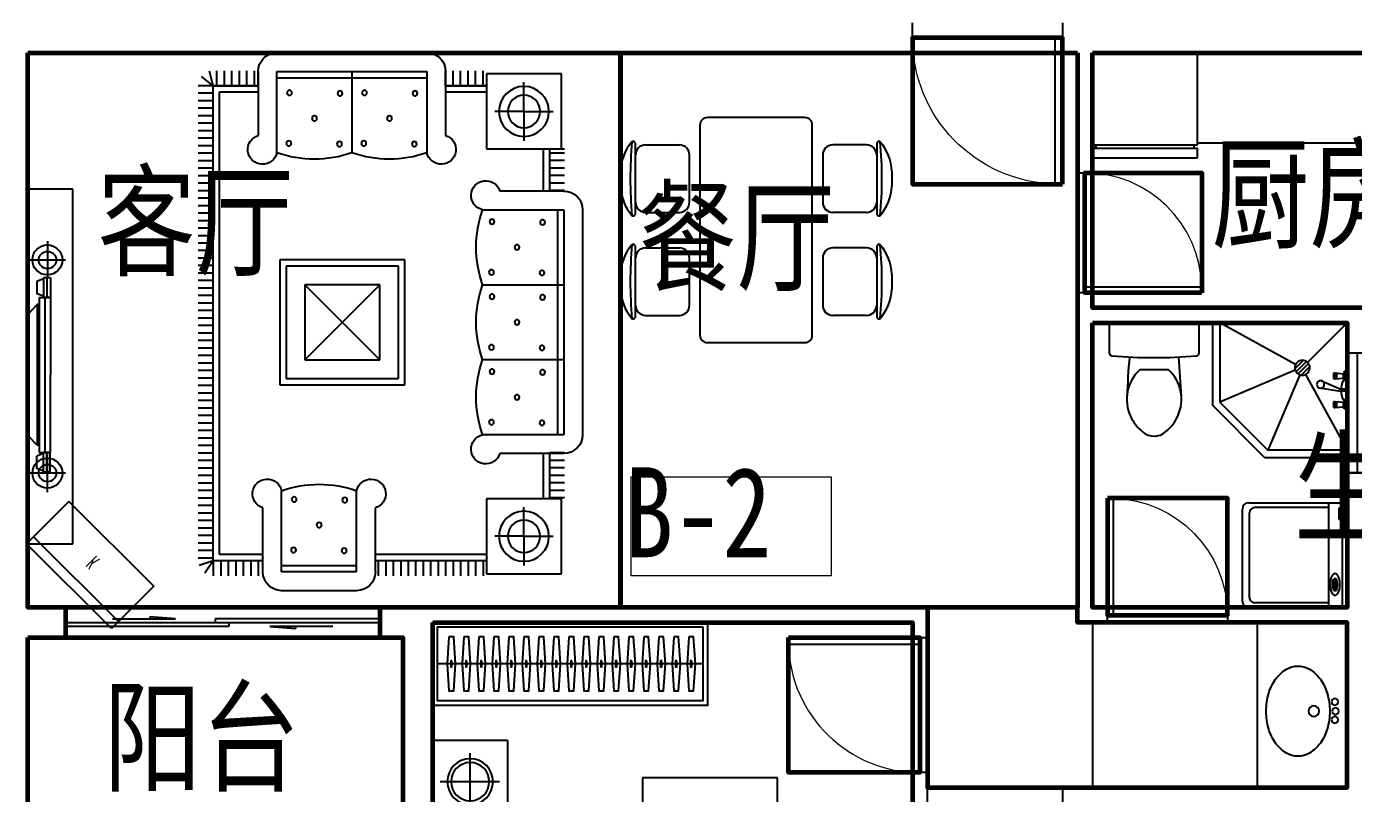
# Model space of a CAD drawing. Extents: x 963421 to 998221, y -625243 to -609443.
# Drawn here: x 970212 to 979062, y -621182 to -616068 of the extents above; entities that cross this region are included whole.
import ezdxf

# ---------------------------------------------------------------- set-up
doc = ezdxf.new("R2010")
doc.units = 0
doc.header["$LTSCALE"] = 1000
doc.header["$MEASUREMENT"] = 0
doc.layers.get('0').update_dxf_attribs({"linetype": 'CONTINUOUS'})
for name, color, linetype in [('BATH', 8, 'CONTINUOUS'), ('Elec(电器)', 33, 'CONTINUOUS'), ('FUR', 8, 'CONTINUOUS'), ('FURN', 8, 'CONTINUOUS'), ('Lvtry(厨卫)', 136, 'CONTINUOUS'), ('WALL', 2, 'CONTINUOUS'), ('WINDOW', 4, 'CONTINUOUS'), ('家具', 8, 'CONTINUOUS'), ('家具示意', 8, 'CONTINUOUS')]:
    doc.layers.add(name, color=color, linetype=linetype)
for name, color, linetype, lineweight in [('GT_卧室', 1, 'CONTINUOUS', 60), ('GT_卫生间', 5, 'CONTINUOUS', 60), ('GT_厨房', 4, 'CONTINUOUS', 60), ('GT_客厅', 2, 'CONTINUOUS', 60), ('GT_过道', 30, 'CONTINUOUS', 60), ('GT_门', 245, 'CONTINUOUS', 60), ('GT_阳台', 6, 'CONTINUOUS', 60), ('GT_餐厅', 3, 'CONTINUOUS', 60), ('文字标注', 121, 'CONTINUOUS', 0)]:
    doc.layers.add(name, color=color, linetype=linetype, lineweight=lineweight)
doc.styles.add('-黑体', font='simhei.ttf', dxfattribs={"width": 0.8})
doc.styles.add('_ZBHZ', font='simhei.ttf', dxfattribs={"width": 0.8})
doc.styles.add('DIM_FONT', font='ZBTXT.shx', dxfattribs={"width": 0.8})

# ---------------------------------------------------------------- blocks, each defined once
blk = doc.blocks.new('_E10NWL')
for p, q in [((-275, 0), (275, 0)), ((-275, -482), (-275, 0)), ((275, 0), (275, -482)), ((275, -482), (-275, -482)), ((-256.6, -482), (-256.6, -499.1)), ((256.6, -482), (256.6, -499.1)), ((-275, -550), (-275, -499.1)), ((275, -499.1), (-275, -499.1)), ((275, -550), (-275, -550)), ((275, -499.1), (275, -550))]:
    blk.add_line(p, q)
at = {"style": 'DIM_FONT', "width": 0.8, "flags": 9}
for tag in ['XSIZE', 'YSIZE']:
    blk.add_attdef(tag, (0, 0), '', height=0.5, dxfattribs=at)
blk = doc.blocks.new('A$C31840BCA')
at = {"layer": 'FUR'}
for p, q in [((300.1, 2366.9), (0.1, 2366.9)), ((0.1, 2366.9), (0.1, 0)), ((300.1, 0), (300.1, 2366.9)), ((131.2, 2020.4), (131.2, 1770.6)), ((252.3, 1893.6), (7.7, 1893.6)), ((105.3, 1774.6), (105.3, 1644.6)), ((150.3, 1774.5), (105.3, 1774.6)), ((126.7, 1774.6), (126.6, 1644.6)), ((150.3, 1774.5), (150.3, 1644.5)), ((105.3, 1767.4), (60.3, 1750.2)), ((60.3, 1750.2), (60.3, 1669)), ((62.2, 1596), (0.3, 1531.3)), ((105.3, 1651.7), (60.3, 1669)), ((62.2, 1596), (61.9, 658.1)), ((75.3, 1596), (62.2, 1596)), ((75.3, 1644.6), (75, 609.6)), ((75.3, 1644.6), (150.3, 1644.5)), ((150.3, 1644.5), (105.3, 1644.6)), ((112.9, 1644.6), (112.6, 609.6)), ((150.3, 1644.5), (150, 609.5)), ((61.9, 658.1), (0, 722.9)), ((75, 658.1), (61.9, 658.1)), ((59.9, 504), (60, 585.2)), ((105, 602.4), (60, 585.2)), ((75, 609.6), (150, 609.5)), ((104.9, 479.6), (105, 609.6)), ((150, 609.5), (105, 609.6)), ((126.2, 479.6), (126.3, 609.6)), ((131.2, 346.4), (131.2, 596.2)), ((149.9, 479.5), (150, 609.5)), ((252.3, 473.2), (7.7, 473.2)), ((104.9, 486.7), (59.9, 504)), ((149.9, 479.5), (104.9, 479.6)), ((0.1, 0), (300.1, 0))]:
    blk.add_line(p, q, dxfattribs=at)
for centre, radius in [((130.5, 1894.3), 99.8), ((131.2, 1893.6), 58), ((130.5, 472.6), 99.8), ((131.2, 473.2), 58)]:
    blk.add_circle(centre, radius, dxfattribs=at)
blk = doc.blocks.new('A$C6CA9292A')
at = {"layer": 'FURN'}
for p, q in [((2038.7, 3587), (1038.7, 3587)), ((663.3, 3367.5), (663.3, 3467.5)), ((713.3, 3367.5), (713.3, 3467.5)), ((763.3, 3367.5), (763.3, 3467.5)), ((813.3, 3367.5), (813.3, 3467.5)), ((863.3, 3367.5), (863.3, 3467.5)), ((913.3, 3367.5), (913.3, 3467.5)), ((913.7, 3462), (913.7, 3035.3)), ((2038.7, 3462), (1038.7, 3462)), ((1038.7, 3462), (1038.7, 2920.3)), ((1538.7, 3462), (1538.7, 2920.3)), ((2038.7, 2920.3), (2038.7, 3462)), ((2163.3, 3367.5), (2163.3, 3467.5)), ((2163.7, 3462), (2163.7, 3035.3)), ((2188.3, 3367.5), (2188.3, 3467.5)), ((2238.3, 3367.5), (2238.3, 3467.5)), ((2288.3, 3367.5), (2288.3, 3467.5)), ((2338.3, 3367.5), (2338.3, 3467.5)), ((2388.3, 3367.5), (2388.3, 3467.5)), ((2438.3, 3367.5), (2438.3, 3467.5)), ((2463.3, 3367.5), (2489.1, 3464.1)), ((140.9, 2945.7), (140.9, 3445.7)), ((140.9, 3445.7), (640.9, 3445.7)), ((390.9, 3195.7), (390.9, 3390.8)), ((640.9, 3445.7), (640.9, 2945.7)), ((640.9, 3367.5), (913.7, 3367.5)), ((913.7, 3367.5), (640.9, 3367.5)), ((2038.7, 3420.3), (1038.7, 3420.3)), ((2163.7, 3367.5), (2463.3, 3367.5)), ((2463.3, 3367.5), (2163.7, 3367.5)), ((2463.3, 3367.5), (2542.6, 3428.4)), ((2463.3, 199.8), (2463.3, 3367.5)), ((2463.3, 3367.5), (2563.3, 3367.5)), ((913.7, 3325.8), (640.9, 3325.8)), ((2421.6, 3325.8), (2163.7, 3325.8)), ((2421.6, 241.4), (2421.6, 3325.8)), ((2463.3, 3317.5), (2563.3, 3317.5)), ((390.9, 3195.7), (195.8, 3195.7)), ((390.9, 3195.7), (586, 3195.7)), ((390.9, 3195.7), (390.9, 3000.6)), ((2463.3, 3267.5), (2563.3, 3267.5)), ((2463.3, 3217.5), (2563.3, 3217.5)), ((2463.3, 3167.5), (2563.3, 3167.5)), ((2463.3, 3117.5), (2563.3, 3117.5)), ((2463.3, 3067.5), (2563.3, 3067.5)), ((2463.3, 3017.5), (2563.3, 3017.5)), ((221.3, 2945.7), (121.3, 2945.7)), ((221.3, 2920.7), (121.3, 2920.7)), ((640.9, 2945.7), (140.9, 2945.7)), ((221.3, 2945.7), (221.3, 2665.1)), ((262.9, 2945.7), (262.9, 2665.1)), ((2463.3, 2967.5), (2563.3, 2967.5)), ((221.3, 2870.7), (121.3, 2870.7)), ((2463.3, 2917.5), (2563.3, 2917.5)), ((2463.3, 2867.5), (2563.3, 2867.5)), ((221.3, 2820.7), (121.3, 2820.7)), ((221.3, 2770.7), (121.3, 2770.7)), ((2463.3, 2817.5), (2563.3, 2817.5)), ((2463.3, 2767.5), (2563.3, 2767.5)), ((221.3, 2720.7), (121.3, 2720.7)), ((221.3, 2670.7), (121.3, 2670.7)), ((125, 2665.1), (551.7, 2665.1)), ((2463.3, 2717.5), (2563.3, 2717.5)), ((2463.3, 2667.5), (2563.3, 2667.5)), ((2463.3, 2617.5), (2563.3, 2617.5)), ((2463.3, 2567.5), (2563.3, 2567.5)), ((0, 2540.1), (0, 1040.1)), ((666.7, 2540.1), (125, 2540.1)), ((125, 2540.1), (125, 1040.1)), ((166.7, 2540.1), (166.7, 1040.1)), ((2463.3, 2517.5), (2563.3, 2517.5)), ((2463.3, 2467.5), (2563.3, 2467.5)), ((2463.3, 2417.5), (2563.3, 2417.5)), ((2463.3, 2367.5), (2563.3, 2367.5)), ((2463.3, 2317.5), (2563.3, 2317.5)), ((2463.3, 2267.5), (2563.3, 2267.5)), ((2463.3, 2217.5), (2563.3, 2217.5)), ((1185.6, 2206.9), (2018.9, 2206.9)), ((1185.6, 1373.5), (1185.6, 2206.9)), ((1227.2, 2165.2), (1977.2, 2165.2)), ((1227.2, 1415.2), (1227.2, 2165.2)), ((1977.2, 2165.2), (1977.2, 1415.2)), ((2018.9, 2206.9), (2018.9, 1373.5)), ((2463.3, 2167.5), (2563.3, 2167.5)), ((666.7, 2040.1), (125, 2040.1)), ((1352.2, 2040.2), (1852.2, 2040.2)), ((1352.2, 1540.2), (1352.2, 2040.2)), ((1352.2, 2040.2), (1852.2, 1540.2)), ((1352.2, 1540.2), (1852.2, 2040.2)), ((1852.2, 2040.2), (1852.2, 1540.2)), ((2463.3, 2117.5), (2563.3, 2117.5)), ((2463.3, 2067.5), (2563.3, 2067.5)), ((2463.3, 2017.5), (2563.3, 2017.5)), ((2463.3, 1967.5), (2563.3, 1967.5)), ((2463.3, 1917.5), (2563.3, 1917.5)), ((2463.3, 1867.5), (2563.3, 1867.5)), ((2463.3, 1817.5), (2563.3, 1817.5)), ((2463.3, 1767.5), (2563.3, 1767.5)), ((2463.3, 1717.5), (2563.3, 1717.5)), ((2463.3, 1667.5), (2563.3, 1667.5)), ((2463.3, 1617.5), (2563.3, 1617.5)), ((125, 1540.1), (666.7, 1540.1)), ((1852.2, 1540.2), (1352.2, 1540.2)), ((2463.3, 1567.5), (2563.3, 1567.5)), ((2463.3, 1517.5), (2563.3, 1517.5)), ((2463.3, 1467.5), (2563.3, 1467.5)), ((2463.3, 1417.5), (2563.3, 1417.5)), ((2018.9, 1373.5), (1185.6, 1373.5)), ((1977.2, 1415.2), (1227.2, 1415.2)), ((2463.3, 1367.5), (2563.3, 1367.5)), ((2463.3, 1317.5), (2563.3, 1317.5)), ((2463.3, 1267.5), (2563.3, 1267.5)), ((2463.3, 1217.5), (2563.3, 1217.5)), ((2463.3, 1167.5), (2563.3, 1167.5)), ((2463.3, 1117.5), (2563.3, 1117.5)), ((2463.3, 1067.5), (2563.3, 1067.5)), ((125, 1040.1), (666.7, 1040.1)), ((2463.3, 1017.5), (2563.3, 1017.5)), ((221.3, 920.7), (121.3, 920.7)), ((125, 915.1), (551.7, 915.1)), ((221.3, 915.1), (221.3, 612.7)), ((262.9, 915.1), (262.9, 612.7)), ((2463.3, 967.5), (2563.3, 967.5)), ((2463.3, 917.5), (2563.3, 917.5)), ((221.3, 870.7), (121.3, 870.7)), ((221.3, 820.7), (121.3, 820.7)), ((2463.3, 867.5), (2563.3, 867.5)), ((2463.3, 817.5), (2563.3, 817.5)), ((221.3, 770.7), (121.3, 770.7)), ((221.3, 720.7), (121.3, 720.7)), ((2463.3, 767.5), (2563.3, 767.5)), ((2463.3, 717.5), (2563.3, 717.5)), ((221.3, 670.7), (121.3, 670.7)), ((221.3, 620.7), (121.3, 620.7)), ((1507, 125), (1507, 666.7)), ((2007, 125), (2007, 666.7)), ((2463.3, 667.5), (2563.3, 667.5)), ((140.9, 112.7), (140.9, 612.7)), ((140.9, 612.7), (640.9, 612.7)), ((390.9, 362.7), (390.9, 557.7)), ((640.9, 612.7), (640.9, 112.7)), ((1382, 125), (1382, 551.7)), ((2132, 125), (2132, 551.7)), ((2463.3, 617.5), (2563.3, 617.5)), ((2463.3, 567.5), (2563.3, 567.5)), ((2463.3, 517.5), (2563.3, 517.5)), ((2463.3, 467.5), (2563.3, 467.5)), ((390.9, 362.7), (195.8, 362.7)), ((390.9, 362.7), (390.9, 167.6)), ((390.9, 362.7), (586, 362.7)), ((2463.3, 417.5), (2563.3, 417.5)), ((2463.3, 367.5), (2563.3, 367.5)), ((2463.3, 317.5), (2563.3, 317.5)), ((2463.3, 267.5), (2563.3, 267.5)), ((640.9, 241.4), (1382, 241.4)), ((640.9, 199.8), (1382, 199.8)), ((663.3, 199.8), (663.3, 99.8)), ((713.3, 199.8), (713.3, 99.8)), ((763.3, 199.8), (763.3, 99.8)), ((813.3, 199.8), (813.3, 99.8)), ((863.3, 199.8), (863.3, 99.8)), ((913.3, 199.8), (913.3, 99.8)), ((963.3, 199.8), (963.3, 99.8)), ((1013.3, 199.8), (1013.3, 99.8)), ((1063.3, 199.8), (1063.3, 99.8)), ((1113.3, 199.8), (1113.3, 99.8)), ((1163.3, 199.8), (1163.3, 99.8)), ((1213.3, 199.8), (1213.3, 99.8)), ((1263.3, 199.8), (1263.3, 99.8)), ((1313.3, 199.8), (1313.3, 99.8)), ((1363.3, 199.8), (1363.3, 99.8)), ((2132, 241.4), (2421.6, 241.4)), ((2132, 199.8), (2463.3, 199.8)), ((2163.3, 199.8), (2163.3, 99.8)), ((2213.3, 199.8), (2213.3, 99.8)), ((2263.3, 199.8), (2263.3, 99.8)), ((2313.3, 199.8), (2313.3, 99.8)), ((2363.3, 199.8), (2363.3, 99.8)), ((2413.3, 199.8), (2413.3, 99.8)), ((2463.3, 217.5), (2563.3, 217.5)), ((2463.3, 199.8), (2518.8, 116.6)), ((2463.3, 199.8), (2557.9, 167.6)), ((2463.3, 199.8), (2463.3, 99.8)), ((640.9, 112.7), (140.9, 112.7)), ((1507, 166.7), (2007, 166.7)), ((1507, 125), (2007, 125)), ((1507, 0), (2007, 0))]:
    blk.add_line(p, q, dxfattribs=at)
for centre, radius in [((390.9, 3195.7), 166.7), ((390.9, 3195.7), 108.3), ((1117.8, 3316.1), 16.7), ((1455.3, 3320.3), 16.7), ((1617.8, 3316.1), 16.7), ((1955.3, 3320.3), 16.7), ((1288.7, 3149.5), 16.7), ((1788.7, 3149.5), 16.7), ((1122, 2978.6), 16.7), ((1459.5, 2982.8), 16.7), ((1622, 2978.6), 16.7), ((1959.5, 2982.8), 16.7), ((266.7, 2456.8), 16.7), ((604.2, 2461), 16.7), ((437.5, 2290.1), 16.7), ((270.8, 2119.3), 16.7), ((608.3, 2123.5), 16.7), ((266.7, 1956.8), 16.7), ((604.2, 1961), 16.7), ((437.5, 1790.1), 16.7), ((270.8, 1619.3), 16.7), ((608.3, 1623.5), 16.7), ((266.7, 1456.8), 16.7), ((604.2, 1461), 16.7), ((437.5, 1290.1), 16.7), ((270.8, 1119.3), 16.7), ((608.3, 1123.5), 16.7), ((1586.2, 604.2), 16.7), ((1923.7, 608.3), 16.7), ((390.9, 362.7), 166.7), ((390.9, 362.7), 108.3), ((1757, 437.5), 16.7), ((1590.3, 266.7), 16.7), ((1927.8, 270.8), 16.7)]:
    blk.add_circle(centre, radius, dxfattribs=at)
for centre, radius, start, end in [((1038.7, 3462), 125, 90, 180), ((2038.7, 3462), 125, 0, 90), ((942.7, 2941.4), 98.2, 107.20504, 347.59336), ((2134.6, 2941.4), 98.2, 192.40664, 72.79496), ((1288.7, 3627.4), 750, 250.52878, 289.47122), ((1788.7, 3627.4), 750, 250.52878, 289.47122), ((125, 2540.1), 125, 90, 180), ((645.6, 2636.1), 98.2, 282.40664, 162.79496), ((-40.4, 2290.1), 750, 340.52878, 19.47122), ((-40.4, 1790.1), 750, 340.52878, 19.47122), ((-40.4, 1290.1), 750, 340.52878, 19.47122), ((125, 1040.1), 125, 180, 270), ((645.6, 944.2), 98.2, 197.20504, 77.59336), ((1411.1, 645.6), 98.2, 12.40664, 252.79496), ((1757, -40.4), 750, 70.52878, 109.47122), ((2103, 645.6), 98.2, 287.20504, 167.59336), ((1507, 125), 125, 180, 270), ((2007, 125), 125, 270, 0)]:
    blk.add_arc(centre, radius, start, end, dxfattribs=at)
at = {"linetype": 'ByBlock', "style": 'DIM_FONT', "width": 0.8, "flags": 9}
for tag in ['XSIZE', 'YSIZE']:
    blk.add_attdef(tag, (2018.9, 1790.2), '', height=0.5, rotation=180, dxfattribs=at)
blk = doc.blocks.new('yyyy')
at = {"layer": 'FURN'}
for p, q in [((298484.3, 15257.2), (297834.3, 15257.2)), ((297784.3, 15207.2), (297784.3, 13807.2)), ((298534.3, 13807.2), (298534.3, 15207.2)), ((297355, 14620.6), (297355, 15080.6)), ((297422.5, 15075.6), (297647.5, 15075.6)), ((298896, 15075.6), (298671, 15075.6)), ((298963.5, 15080.6), (298963.5, 14620.6)), ((297715, 14693.1), (297715, 15008.1)), ((298603.5, 15008.1), (298603.5, 14693.1)), ((297255, 14801.1), (297255, 14900.2)), ((299063.5, 14900.2), (299063.5, 14801.1)), ((297422.5, 14625.6), (297647.5, 14625.6)), ((298896, 14625.6), (298671, 14625.6)), ((297355, 13933.8), (297355, 14393.8)), ((297422.5, 14388.8), (297647.5, 14388.8)), ((298896, 14388.8), (298671, 14388.8)), ((298963.5, 14393.8), (298963.5, 13933.8)), ((297715, 14006.3), (297715, 14321.3)), ((298603.5, 14321.3), (298603.5, 14006.3)), ((297255, 14114.2), (297255, 14213.4)), ((299063.5, 14213.4), (299063.5, 14114.2)), ((297422.5, 13938.8), (297647.5, 13938.8)), ((298896, 13938.8), (298671, 13938.8)), ((297834.3, 13757.2), (298484.3, 13757.2))]:
    blk.add_line(p, q, dxfattribs=at)
for centre, radius, start, end in [((297834.3, 15207.2), 50, 90, 180), ((298484.3, 15207.2), 50, 0, 90), ((297570.5, 14890.5), 315.6, 139.27346, 178.23486), ((300032.9, 14850.6), 2712.7, 174.8023, 185.1977), ((297338.9, 15089.9), 10, 67.33001, 139.27346), ((297335, 15080.6), 20, 0, 67.33001), ((297422.5, 15008.1), 67.5, 90, 180), ((297647.5, 15008.1), 67.5, 0, 90), ((298671, 15008.1), 67.5, 90, 180), ((298896, 15008.1), 67.5, 0, 90), ((298983.5, 15080.6), 20, 112.66999, 180), ((298979.7, 15089.9), 10, 40.72654, 112.66999), ((298748.1, 14890.5), 315.6, 1.76514, 40.72654), ((296285.7, 14850.6), 2712.7, 354.8023, 5.1977), ((297570.5, 14810.8), 315.6, 181.76514, 220.72654), ((298748.1, 14810.8), 315.6, 319.27346, 358.23486), ((297422.5, 14693.1), 67.5, 180, 270), ((297647.5, 14693.1), 67.5, 270, 0), ((298671, 14693.1), 67.5, 180, 270), ((298896, 14693.1), 67.5, 270, 0), ((297338.9, 14611.4), 10, 220.72654, 292.66999), ((297335, 14620.6), 20, 292.66999, 0), ((298983.5, 14620.6), 20, 180, 247.33001), ((298979.7, 14611.4), 10, 247.33001, 319.27346), ((297570.5, 14203.7), 315.6, 139.27346, 178.23486), ((300032.9, 14163.8), 2712.7, 174.8023, 185.1977), ((297338.9, 14403), 10, 67.33001, 139.27346), ((297335, 14393.8), 20, 0, 67.33001), ((297422.5, 14321.3), 67.5, 90, 180), ((297647.5, 14321.3), 67.5, 0, 90), ((298671, 14321.3), 67.5, 90, 180), ((298896, 14321.3), 67.5, 0, 90), ((298983.5, 14393.8), 20, 112.66999, 180), ((298979.7, 14403), 10, 40.72654, 112.66999), ((296285.7, 14163.8), 2712.7, 354.8023, 5.1977), ((298748.1, 14203.7), 315.6, 1.76514, 40.72654), ((297570.5, 14124), 315.6, 181.76514, 220.72654), ((298748.1, 14124), 315.6, 319.27346, 358.23486), ((297422.5, 14006.3), 67.5, 180, 270), ((297647.5, 14006.3), 67.5, 270, 0), ((298671, 14006.3), 67.5, 180, 270), ((298896, 14006.3), 67.5, 270, 0), ((297338.9, 13924.6), 10, 220.72654, 292.66999), ((297335, 13933.8), 20, 292.66999, 0), ((298983.5, 13933.8), 20, 180, 247.33001), ((298979.7, 13924.6), 10, 247.33001, 319.27346), ((297834.3, 13807.2), 50, 180, 270), ((298484.3, 13807.2), 50, 270, 0)]:
    blk.add_arc(centre, radius, start, end, dxfattribs=at)
blk = doc.blocks.new('A$C77202156')
at = {"layer": 'BATH'}
for p, q in [((350, 900), (0, 550)), ((900, 900), (350, 900)), ((900, 0), (900, 900)), ((50, 529.3), (370.7, 850)), ((584.5, 347.6), (370.7, 850)), ((900, 850), (370.7, 850)), ((620.7, 345.5), (900, 850)), ((0, 0), (0, 550)), ((810, 564.6), (810, 525)), ((810, 564.6), (820, 564.6)), ((820, 564.6), (875, 560)), ((820, 564.6), (820, 525)), ((830, 564.6), (830, 525)), ((875, 530), (875, 560)), ((875, 560), (875, 530)), ((900, 575), (880, 575)), ((880, 575), (880, 515)), ((900, 575), (899.9, 325)), ((50, 0), (50, 529.3)), ((552.5, 315.5), (50, 529.3)), ((715.4, 435.2), (855.9, 457.2)), ((810, 525), (820, 525)), ((820, 525), (875, 530)), ((900, 457.4), (857.7, 457.4)), ((900, 515), (875, 515)), ((727.2, 386.6), (857.7, 442.4)), ((732.5, 432.8), (732.5, 432.8)), ((809.9, 374.6), (809.9, 335)), ((809.9, 374.6), (819.9, 374.6)), ((819.9, 374.6), (819.9, 335)), ((819.9, 374.6), (874.9, 370)), ((829.9, 374.6), (829.9, 335)), ((900, 442.4), (857.7, 442.4)), ((899.9, 385), (874.9, 385)), ((874.9, 370), (874.9, 340)), ((874.9, 340), (874.9, 370)), ((879.9, 385), (879.9, 325)), ((554.5, 279.3), (50, 0)), ((607.1, 250.5), (550.5, 307.1)), ((627.6, 258.3), (558.3, 327.6)), ((641.7, 272.5), (572.4, 341.7)), ((649.5, 293), (592.9, 349.5)), ((809.9, 335), (819.9, 335)), ((819.9, 335), (874.9, 340)), ((899.9, 325), (879.9, 325)), ((635.3, 264.7), (900, 0)), ((0, 0), (900, 0))]:
    blk.add_line(p, q, dxfattribs=at)
for centre, radius in [((857.7, 449.9), 7.5), ((721.7, 411), 25)]:
    blk.add_circle(centre, radius, dxfattribs=at)
blk.add_arc((1008.3, 449.9), 148.3, 153.98453, 205.963, dxfattribs=at)
blk.add_ellipse((600, 300), major_axis=(35.4, 35.4), ratio=1, dxfattribs=at)
blk = doc.blocks.new('TP6')
blk.add_lwpolyline([(20, -300), (200.8, -300, 0.388903), (220.7, -281.7, 0.043619), (220.7, 281.7, 0.388903), (200.8, 300), (20, 300, 0.414214), (0, 280), (0, -280, 0.414214), (20, -300, 0.414214)], format="xyb")
blk.add_lwpolyline([(623.4, 157.5, 0.325454), (314.1, 96.3), (314.1, -96.3, 0.325454), (623.4, -157.5, 0.11195), (728.4, -76.5, 0.35994), (728.4, 76.5, 0.11195)], format="xyb", close=True)
for centre, start, end in [((821.6, -7004.3), 92.61819, 94.72691), ((821.6, 7004.3), 265.27309, 267.38181)]:
    blk.add_arc(centre, 7193.5, start, end)
blk = doc.blocks.new('_E12QMA')
for centre, radius in [((-57.4, -41.7), 22.1), ((0, -37.5), 22.1), ((61.8, -41.7), 22.1), ((0, -181.7), 35.3)]:
    blk.add_circle(centre, radius)
for centre, radius, start, end in [((0, -499.9), 424.2, 90, 106.29491), ((0, -499.9), 424.2, 73.70509, 90), ((-77.1, -329.5), 234.6, 125.21186, 149.59017), ((-30.5, -395.5), 315.5, 106.29491, 125.21186), ((30.5, -395.5), 315.5, 54.78814, 73.70509), ((77.1, -329.5), 234.6, 30.40983, 54.78814), ((-148.3, -287.7), 152.1, 149.59017, 180), ((148.3, -287.7), 152.1, 360, 390.40983), ((-148.3, -287.7), 152.1, 180, 210.40983), ((148.3, -287.7), 152.1, 329.59017, 360), ((-77.1, -245.9), 234.6, 210.40983, 234.78814), ((-30.5, -179.8), 315.5, 234.78814, 253.70509), ((30.5, -179.8), 315.5, 286.29491, 305.21186), ((77.1, -245.9), 234.6, 305.21186, 329.59017), ((0, -75.5), 424.2, 253.70509, 270), ((0, -75.5), 424.2, 270, 286.29491)]:
    blk.add_arc(centre, radius, start, end)
at = {"style": 'DIM_FONT', "width": 0.8, "flags": 9}
for tag in ['XSIZE', 'YSIZE']:
    blk.add_attdef(tag, (0, 0), '', height=0.5, dxfattribs=at)
blk = doc.blocks.new('*U38')
blk.add_line((-970, -275), (804.4, -275))
for points in [[(-1000, 0), (834.4, 0), (834.4, -550), (-1000, -550)], [(-970, -30), (804.4, -30), (804.4, -520), (-970, -520)]]:
    blk.add_lwpolyline(points, close=True)
at = {"elevation": 0}
for points in [[(-874, -95), (-862, -275), (-874, -455), (-906, -455), (-918, -275), (-906, -95)], [(-774, -95), (-762, -275), (-774, -455), (-806, -455), (-818, -275), (-806, -95)], [(-674, -95), (-662, -275), (-674, -455), (-706, -455), (-718, -275), (-706, -95)], [(-574, -95), (-562, -275), (-574, -455), (-606, -455), (-618, -275), (-606, -95)], [(-474, -95), (-462, -275), (-474, -455), (-506, -455), (-518, -275), (-506, -95)], [(-374, -95), (-362, -275), (-374, -455), (-406, -455), (-418, -275), (-406, -95)], [(-274, -95), (-262, -275), (-274, -455), (-306, -455), (-318, -275), (-306, -95)], [(-174, -95), (-162, -275), (-174, -455), (-206, -455), (-218, -275), (-206, -95)], [(-74, -95), (-62, -275), (-74, -455), (-106, -455), (-118, -275), (-106, -95)], [(26, -95), (38, -275), (26, -455), (-6, -455), (-18, -275), (-6, -95)], [(126, -95), (138, -275), (126, -455), (94, -455), (82, -275), (94, -95)], [(226, -95), (238, -275), (226, -455), (194, -455), (182, -275), (194, -95)], [(326, -95), (338, -275), (326, -455), (294, -455), (282, -275), (294, -95)], [(426, -95), (438, -275), (426, -455), (394, -455), (382, -275), (394, -95)], [(526, -95), (538, -275), (526, -455), (494, -455), (482, -275), (494, -95)], [(626, -95), (638, -275), (626, -455), (594, -455), (582, -275), (594, -95)], [(726, -95), (738, -275), (726, -455), (694, -455), (682, -275), (694, -95)]]:
    blk.add_lwpolyline(points, close=True, dxfattribs=at)
at = {"ltscale": 15, "elevation": 0}
for points in [[(-894, -255), (-886, -255), (-886, -295), (-894, -295)], [(-794, -255), (-786, -255), (-786, -295), (-794, -295)], [(-694, -255), (-686, -255), (-686, -295), (-694, -295)], [(-594, -255), (-586, -255), (-586, -295), (-594, -295)], [(-494, -255), (-486, -255), (-486, -295), (-494, -295)], [(-394, -255), (-386, -255), (-386, -295), (-394, -295)], [(-294, -255), (-286, -255), (-286, -295), (-294, -295)], [(-194, -255), (-186, -255), (-186, -295), (-194, -295)], [(-94, -255), (-86, -255), (-86, -295), (-94, -295)], [(6, -255), (14, -255), (14, -295), (6, -295)], [(106, -255), (114, -255), (114, -295), (106, -295)], [(206, -255), (214, -255), (214, -295), (206, -295)], [(306, -255), (314, -255), (314, -295), (306, -295)], [(406, -255), (414, -255), (414, -295), (406, -295)], [(506, -255), (514, -255), (514, -295), (506, -295)], [(606, -255), (614, -255), (614, -295), (606, -295)], [(706, -255), (714, -255), (714, -295), (706, -295)]]:
    blk.add_lwpolyline(points, close=True, dxfattribs=at)
blk = doc.blocks.new('A$C04A21AEC')
at = {"layer": '家具示意'}
for p, q in [((500, 550), (0, 550)), ((0, 550), (0, 0)), ((500, 0), (500, 550)), ((250, 459.6), (250, 85.7)), ((50.4, 275), (444.8, 275)), ((500, 0), (0, 0))]:
    blk.add_line(p, q, dxfattribs=at)
for radius in [153, 127.5]:
    blk.add_circle((250, 275), radius, dxfattribs=at)
blk = doc.blocks.new('A$C6E3D31D3')
at = {"layer": '家具示意'}
for p, q in [((1400.5, 2400), (1400.5, 2100)), ((2300.5, 2400), (1400.5, 2400)), ((2300.5, 2400), (2300.5, 0)), ((0.5, 2100), (2000.5, 2100)), ((0.5, 300), (0.5, 2100)), ((52.9, 300), (52.9, 2100)), ((489, 1453.5), (916.4, 2071.6)), ((1968.3, 2071.6), (916.4, 2071.6)), ((1988.3, 345.8), (1988.3, 2051.6)), ((2000.5, 2100), (2000.5, 300)), ((686.7, 1526), (782.1, 1512.4)), ((761.6, 345.8), (761.6, 1515.3)), ((782.1, 1512.4), (912.2, 1514.1)), ((489, 1453.5), (489, 345.8)), ((438.8, 1329.6), (356.2, 1350.2)), ((468.8, 1322.1), (438.8, 1329.6)), ((1640.8, 1136.8), (1660.8, 1172.8)), ((1368.9, 1077.6), (1472.9, 998.4)), ((1626.9, 1034), (1640.8, 1136.8)), ((1769.2, 1020.1), (1769.2, 1113)), ((1472.9, 998.4), (1603.2, 923.3)), ((1658.5, 905.5), (1626.9, 1034)), ((1721.8, 954.9), (1769.2, 1020.1)), ((1603.2, 923.3), (1658.5, 905.5)), ((1658.5, 905.5), (1617.1, 848.2)), ((1658.5, 905.5), (1721.8, 954.9)), ((1658.5, 905.5), (1752.7, 893.7)), ((1701, 870.3), (1744.5, 888.1)), ((1767.4, 891.9), (1862, 880)), ((1559.8, 828.4), (1470.9, 808.6)), ((1617.1, 848.2), (1559.8, 828.4)), ((1644.7, 847.3), (1701, 870.3)), ((1645.5, 624.3), (1664.4, 810)), ((1664.4, 810), (1700.5, 859.9)), ((1700.5, 859.9), (1709.1, 872)), ((1368.8, 681), (1471.9, 694.8)), ((1471.9, 694.8), (1594, 669)), ((1645.5, 624.3), (1552.7, 555.4)), ((1594, 669), (1645.5, 624.3)), ((1645.5, 624.3), (1618, 557.2)), ((1645.5, 624.3), (1728, 655.2)), ((1728, 655.2), (1810.5, 634.6)), ((1810.5, 634.6), (1873.1, 581)), ((1552.7, 555.4), (1514.9, 460.8)), ((1618, 557.2), (1621.5, 488.4)), ((438.8, 470.3), (356.2, 491)), ((468.8, 462.8), (438.8, 470.3)), ((1514.9, 460.8), (1518.3, 436.8)), ((1621.5, 488.4), (1638.6, 390.3)), ((1638.6, 390.3), (1645.1, 387)), ((2000.5, 300), (0.5, 300)), ((509, 325.8), (1968.3, 325.8)), ((1400.5, 0), (1400.5, 300)), ((2300.5, 0), (1400.5, 0))]:
    blk.add_line(p, q, dxfattribs=at)
for centre, radius, start, end in [((2664.3, 1512.5), 1835.1, 162.26361, 164.06481), ((1968.3, 2051.6), 20, 0, 90), ((111, 1939.9), 25.1, 158.2117, 175.69746), ((90.9, 1947.9), 3.42, 109.56397, 158.2117), ((90.5, 1949), 2.32, 348.10694, 109.56397), ((97, 1947.6), 4.28, 168.10694, 248.0096), ((4852.7, 1073.7), 4064.6, 167.07446, 169.27244), ((1531.9, 1835.9), 657.4, 164.06481, 167.07446), ((114.8, 1939.6), 28.9, 175.69746, 210.65125), ((43.6, 1897.4), 53.9, 5.25919, 30.65125), ((194.3, 1883.8), 99.2, 175.78412, 195.93524), ((101.2, 1958.1), 15.6, 248.0096, 291.42098), ((-720.1, 1827.1), 820.8, 1.90789, 5.25919), ((118.9, 1913.1), 32.8, 81.86652, 111.42098), ((88.7, 1702), 246, 77.89054, 81.86652), ((182, 2136.4), 198.3, 257.89054, 262.3191), ((277.5, 2844.8), 913.1, 262.3191, 266.63125), ((263.7, 2610.8), 678.7, 266.63125, 271.63309), ((244.1, 3297.1), 1365.2, 271.63309, 273.05496), ((-409.8, 15549.9), 13635.6, 273.05496, 273.50486), ((404.2, 2260.5), 321.2, 273.50486, 279.99836), ((1615.9, 1808.3), 1164, 176.42603, 179.71346), ((599.8, 1871.7), 145.9, 167.13096, 176.42603), ((501.7, 1894.1), 45.3, 152.71588, 167.13096), ((463.3, 1925.1), 19.3, 73.30223, 99.99836), ((393.3, 1950.1), 76.7, 332.71588, 343.77885), ((383, 1953.1), 87.5, 343.77885, 352.87961), ((468.5, 1942.4), 1.32, 352.87961, 73.30223), ((-772.1, 1798.4), 873.2, 355.19815, 359.42426), ((194.3, 1883.8), 99.2, 195.93524, 216.08636), ((-1393.2, 1804.7), 1494.3, 359.42426, 1.90789), ((319.8, 1892.4), 234, 200.86028, 207.23959), ((180, 1820.4), 76.8, 207.23959, 218.38857), ((194.3, 1883.8), 99.2, 216.08636, 233.82335), ((426.8, 2016), 391.6, 218.38857, 223.81151), ((194.3, 1883.8), 99.2, 233.82335, 251.56035), ((6170.4, 1785.5), 5718.5, 179.71346, 180.97038), ((916.3, 1819.5), 58.1, 169.27244, 187.73038), ((1051.1, 1837.8), 194.2, 187.73038, 193.1904), ((-1587.4, 1219.4), 2515.8, 11.67414, 13.1904), ((386.7, 1701.1), 289.7, 175.19815, 182.53859), ((249.5, 1695), 152.4, 182.53859, 190.18988), ((306.7, 1900.7), 225.2, 223.81151, 230.96506), ((195.9, 1764.1), 49.3, 230.96506, 241.68324), ((267.4, 1896.9), 200.2, 241.68324, 246.99723), ((3814.4, 1745.6), 3362.2, 180.97038, 182.60963), ((-1658.1, 1204.8), 2588, 9.49502, 11.67414), ((-421.4, 1574.4), 529.3, 6.0867, 10.18988), ((-938.2, 1519.3), 1049, 0, 6.0867), ((-2833.8, 1008.2), 3780.1, 7.692, 9.49502), ((-571.9, 1519.3), 682.7, 352.45315, 360), ((-251.5, 1207.2), 738.7, 23.48441, 25.31107), ((1670.9, 1647.9), 1216.5, 182.60963, 184.61758), ((-941.8, 1436.9), 1404.8, 2.74906, 4.61758), ((728.3, 1164.7), 375.1, 110.14884, 129.64454), ((661.2, 1347.7), 180.1, 81.86442, 110.14884), ((-135.3, 1461.5), 242.2, 344.25602, 352.45315), ((-251.5, 1207.2), 738.7, 21.65774, 23.48441), ((-251.5, 1207.2), 738.7, 19.42798, 21.65774), ((-251.5, 1207.2), 738.7, 17.19822, 19.42798), ((599.9, 1417.9), 145.9, 168.44144, 186.43405), ((231.5, 1493.2), 230.1, 348.44144, 2.74906), ((249.1, 1334.1), 161.1, 171.56281, 180), ((178.4, 1334.1), 90.4, 180, 191.27238), ((391.2, 1313), 304.8, 164.25602, 171.56281), ((93.2, 1337.8), 34.2, 296.58052, 355.59979), ((180.4, 1824), 491.8, 263.76764, 270), ((180.4, 1536.1), 204, 270, 279.68437), ((66.3, 2204.5), 882, 279.68437, 282.19838), ((319.7, 1032.5), 317.1, 98.00505, 102.19838), ((367.3, 694.1), 658.8, 92.66488, 98.00505), ((339.8, 1284.6), 67.7, 75.95481, 92.66488), ((573.9, 1414.9), 119.7, 186.43405, 197.38641), ((240.4, 1310.5), 229.7, 9.4841, 17.38641), ((199.9, 1303.8), 270.8, 4.08294, 9.4841), ((102.6, 1319), 13.1, 191.27238, 296.58052), ((469.1, 1323), 0.917, 255.95506, 4.08294), ((2112.5, -780.4), 2003, 105.26254, 107.8396), ((2019.1, -438.1), 1648.1, 103.841, 105.26254), ((1494.3, 1691.8), 545.4, 283.841, 286.31224), ((1597, 1340.8), 179.8, 286.31224, 290.77727), ((716.5, 3661.5), 2661.9, 290.77727, 291.9373), ((1682.8, 1262.4), 75.5, 291.9373, 315.09547), ((1748.1, 1197.3), 16.8, 84.64276, 135.09547), ((1749.2, 1208.2), 5.8, 27.29586, 84.64276), ((1709.1, 1187.5), 50.9, 8.64435, 27.29586), ((1821.9, 1169.5), 63, 172.216, 188.22934), ((1700.2, 1186.2), 59.9, 352.216, 8.64435), ((2185.1, 1222.1), 430, 188.22934, 196.35275), ((114.8, 1080.4), 28.9, 175.69746, 210.65125), ((111, 1080.6), 25.1, 158.2117, 175.69746), ((90.9, 1088.7), 3.42, 109.56397, 158.2117), ((90.5, 1089.7), 2.32, 348.10694, 109.56397), ((43.6, 1038.2), 53.9, 5.25919, 30.65125), ((97, 1088.4), 4.28, 168.10694, 248.0096), ((101.2, 1098.9), 15.6, 248.0096, 291.42098), ((118.9, 1053.8), 32.8, 81.86652, 111.42098), ((88.7, 842.7), 246, 77.89054, 81.86652), ((182, 1277.2), 198.3, 257.89054, 262.3191), ((277.5, 1985.5), 913.1, 262.3191, 266.63125), ((263.7, 1751.6), 678.7, 266.63125, 271.63309), ((244.1, 2437.8), 1365.2, 271.63309, 273.05496), ((-409.8, 14690.7), 13635.6, 273.05496, 273.50486), ((404.2, 1401.2), 321.2, 273.50486, 279.99836), ((463.3, 1065.9), 19.3, 73.30223, 99.99836), ((393.3, 1090.8), 76.7, 332.71588, 343.77885), ((383, 1093.8), 87.5, 343.77885, 352.87961), ((468.5, 1083.1), 1.32, 352.87961, 73.30223), ((1404.1, 1075.1), 35.2, 176.05164, 200.34521), ((1373.3, 1077.3), 4.43, 103.28084, 176.05164), ((1427.4, 1083.8), 60.1, 200.34521, 218.58539), ((1373.8, 1075.4), 6.3, 36.57918, 103.28084), ((1390.2, 1087.6), 14.2, 216.57918, 259.59261), ((1401.6, 1149.6), 77.1, 259.59261, 267.27138), ((1398.6, 1087.8), 15.3, 267.27138, 284.57091), ((1392.6, 1111.1), 39.3, 284.57091, 296.81793), ((1251.5, 1390.1), 352, 296.81793, 300.90563), ((1332.7, 1254.5), 194, 300.90563, 309.70047), ((1508.3, 1042.9), 81, 116.07349, 129.70047), ((1559.1, 939.2), 196.5, 107.8396, 116.07349), ((2371, 1276.6), 623.6, 196.35275, 203.0962), ((194.3, 1024.5), 99.2, 175.78412, 195.93524), ((-720.1, 967.9), 820.8, 1.90789, 5.25919), ((194.3, 1024.5), 99.2, 195.93524, 216.08636), ((-1393.2, 945.4), 1494.3, 359.42426, 1.90789), ((694.2, 830.4), 312.6, 147.86502, 153.50152), ((1046.5, 609.1), 728.6, 144.17371, 147.86502), ((1615.9, 949), 1164, 176.42603, 179.71346), ((599.8, 1012.5), 145.9, 167.13096, 176.42603), ((501.7, 1034.9), 45.3, 152.71588, 167.13096), ((1318.5, 996.9), 79.2, 22.70692, 38.58539), ((619.4, 704.3), 837.1, 20.12867, 22.70692), ((-3377.8, -760.7), 5094.2, 19.08362, 20.12867), ((7167.7, 3322.2), 5838.3, 203.0962, 203.45233), ((-3786.1, -1429.8), 6101.9, 23.10398, 23.45233), ((-772.1, 939.2), 873.2, 355.19815, 359.42426), ((319.8, 1033.2), 234, 200.86028, 207.23959), ((180, 961.2), 76.8, 207.23959, 218.38857), ((194.3, 1024.5), 99.2, 216.08636, 233.82335), ((426.8, 1156.7), 391.6, 218.38857, 223.81151), ((194.3, 1024.5), 99.2, 233.82335, 251.56035), ((306.7, 1041.5), 225.2, 223.81151, 230.96506), ((433, 870.5), 58, 159.32572, 175.91723), ((852.8, 712.1), 506.6, 155.67347, 159.32572), ((1696.2, 330.8), 1432.3, 153.50152, 155.67347), ((6170.4, 926.2), 5718.5, 179.71346, 180.97038), ((-1535.7, -123.4), 3145, 16.60846, 19.08362), ((1735.8, 909.4), 23.1, 292.23548, 342.81326), ((1762.2, 901.2), 4.67, 19.37993, 162.81326), ((1758, 899.7), 9.2, 355.74068, 19.37993), ((1801, 896.5), 34, 175.74068, 187.98224), ((1961, 918.9), 195.5, 187.98224, 194.88069), ((-28.2, 173.4), 2016.2, 22.01877, 23.10398), ((4712.3, 2090.4), 3097.2, 202.01877, 202.89436), ((1892.1, 899.5), 35.9, 202.89436, 268.84961), ((386.7, 841.9), 289.7, 175.19815, 182.53859), ((249.5, 835.8), 152.4, 182.53859, 190.18988), ((-421.4, 715.2), 529.3, 6.0867, 10.18988), ((195.9, 904.9), 49.3, 230.96506, 241.68324), ((267.4, 1037.7), 200.2, 241.68324, 246.99723), ((646.5, 855.3), 272.1, 175.91723, 183.5552), ((3814.4, 886.3), 3362.2, 180.97038, 182.60963), ((782.4, 2299.3), 1686.8, 295.05285, 297.08835), ((837.8, 2191), 1565.2, 297.08835, 299.93597), ((1725.8, 648.9), 214.3, 112.23548, 119.93597), ((1598.7, 822.7), 179.4, 7.67836, 14.88069), ((1705.9, 837.1), 71.2, 355.48816, 7.67836), ((1843, 826.3), 66.3, 175.48816, 188.12157), ((1892.7, 833.4), 116.6, 188.12157, 201.00435), ((1810, 859.2), 77.4, 301.49769, 312.08167), ((1716, 963.3), 217.6, 312.08167, 318.38902), ((1384.9, 1257.4), 660.5, 318.38902, 319.38782), ((2176.7, 578.4), 382.5, 138.07538, 139.38782), ((1891.1, 850.9), 12.7, 316.7905, 88.84961), ((1925.7, 803.8), 45.2, 131.47671, 138.07538), ((1849.6, 889.9), 69.7, 311.47671, 316.7905), ((-938.2, 660.1), 1049, 0, 6.0867), ((1670.9, 788.6), 1216.5, 182.60963, 184.61758), ((1072.3, 934.6), 382.5, 322.47126, 323.7837), ((1913.8, 318.3), 660.5, 142.78491, 143.7837), ((1561.1, 586.2), 217.6, 136.47756, 142.78491), ((1459.4, 682.7), 77.4, 125.89357, 136.47756), ((1427.3, 727.1), 22.6, 81.95082, 125.89357), ((1436.9, 794.9), 45.8, 261.95082, 292.41622), ((1070.9, 1682), 1005.4, 292.41622, 295.05285), ((1366.4, 742.2), 116.6, 10.73662, 16.60846), ((4719.9, 1918.9), 3145, 201.00435, 203.4795), ((2120.7, -166.9), 1005.4, 108.02034, 109.34479), ((1823.9, 745.7), 45.8, 77.55494, 108.02034), ((1838.6, 812.5), 22.6, 257.55494, 301.49769), ((-571.9, 660.1), 682.7, 352.45315, 360), ((-251.5, 348), 738.7, 23.48441, 25.31107), ((-251.5, 348), 738.7, 21.65774, 23.48441), ((-251.5, 348), 738.7, 19.42798, 21.65774), ((231.5, 634), 230.1, 348.44144, 2.74906), ((-941.8, 577.6), 1404.8, 2.74906, 4.61758), ((1377.9, 684.8), 12.7, 141.18639, 273.24549), ((1422.3, 649.1), 69.7, 135.8726, 141.18639), ((1339.8, 729.1), 45.2, 315.8726, 322.47126), ((1380.6, 636.3), 35.9, 27.29024, 93.24549), ((-1339.9, -767.3), 3097.2, 26.41465, 27.29024), ((6507.8, 2695.5), 5094.2, 203.4795, 204.52455), ((391.2, 453.8), 304.8, 164.25602, 171.56281), ((-135.3, 602.2), 242.2, 344.25602, 352.45315), ((251.7, 411.8), 139.9, 117.39883, 135.09762), ((251.7, 411.8), 139.9, 106.51498, 117.39883), ((251.7, 411.8), 139.9, 95.63113, 106.51498), ((-251.5, 348), 738.7, 17.19822, 19.42798), ((599.9, 558.6), 145.9, 168.44144, 186.43405), ((573.9, 555.7), 119.7, 186.43405, 197.38641), ((3239.6, 1507.5), 2016.2, 206.41465, 207.49986), ((6863.6, 3394), 6101.9, 207.49986, 207.84822), ((-3693.8, -2183.6), 5838.3, 27.49208, 27.84822), ((2634.7, 928.4), 837.1, 204.52455, 207.1028), ((1960, 583.2), 79.2, 207.1028, 222.98127), ((249.1, 474.9), 161.1, 171.56281, 180), ((178.4, 474.9), 90.4, 180, 191.27238), ((102.6, 459.8), 13.1, 191.27238, 296.58052), ((93.2, 478.6), 34.2, 296.58052, 355.59979), ((180.4, 964.8), 491.8, 263.76764, 270), ((251.7, 411.8), 139.9, 135.09762, 152.79641), ((215.8, 421.2), 89.9, 131.44291, 143.73593), ((191.1, 449.1), 52.6, 115.35512, 131.44291), ((233.3, 360.1), 151.1, 111.81492, 115.35512), ((253.5, 309.5), 205.6, 108.7799, 111.81492), ((180.4, 676.9), 204, 270, 279.68437), ((205.4, 451), 56.2, 90, 108.7799), ((205.4, 415.6), 91.5, 75.31489, 90), ((66.3, 1345.3), 882, 279.68437, 282.19838), ((319.7, 173.2), 317.1, 98.00505, 102.19838), ((367.3, -165.1), 658.8, 92.66488, 98.00505), ((339.8, 425.3), 67.7, 75.95481, 92.66488), ((240.4, 451.3), 229.7, 9.4841, 17.38641), ((199.9, 444.5), 270.8, 4.08294, 9.4841), ((469.1, 463.7), 0.917, 255.95506, 4.08294), ((932.1, 223.6), 623.6, 20.74863, 27.49208), ((1113.2, 292.2), 430, 12.62522, 20.74863), ((1715.7, 622.2), 196.5, 292.23548, 300.46937), ((1774.3, 522.7), 81, 300.46937, 314.09635), ((1965.6, 325.2), 194, 125.30151, 134.09635), ((2056.9, 196.2), 352, 121.21381, 125.30151), ((1894.9, 463.6), 39.3, 108.96679, 121.21381), ((1887.1, 486.4), 15.3, 91.66726, 108.96679), ((1888.9, 424.6), 77.1, 83.98849, 91.66726), ((1895.5, 487.2), 14.2, 40.97506, 83.98849), ((1858.1, 488.2), 60.1, 24.74109, 42.98127), ((1910.9, 500.6), 6.3, 220.97506, 287.67673), ((1880.7, 498.6), 35.2, 0.44752, 24.74109), ((1911.5, 498.8), 4.43, 287.67673, 0.44752), ((1471.3, 372.4), 63, 356.61188, 12.62522), ((1593.9, 365.2), 59.9, 176.61188, 193.04023), ((1617.2, 290.5), 75.5, 116.33318, 139.49135), ((2764.4, -2027.5), 2661.9, 115.17315, 116.33318), ((1708.7, 218.9), 179.8, 110.70812, 115.17315), ((1838, -123.2), 545.4, 108.23689, 110.70812), ((1151.5, 1960.2), 1648.1, 288.23689, 289.65842), ((1032.1, 2294.4), 2003, 289.65842, 292.23548), ((509, 345.8), 20, 180, 270), ((741.6, 345.8), 20, 270, 0), ((1585.2, 363.1), 50.9, 193.04023, 211.69174), ((1546.8, 339.4), 5.8, 211.69174, 269.03864), ((1547, 350.4), 16.8, 269.03864, 319.49135), ((1968.3, 345.8), 20, 270, 0)]:
    blk.add_arc(centre, radius, start, end, dxfattribs=at)
at = {"layer": '家具示意', "style": 'DIM_FONT', "width": 0.8, "flags": 9}
for tag in ['YSIZE', 'XSIZE']:
    blk.add_attdef(tag, (0.5, 300), '', height=0.5, rotation=90, dxfattribs=at)
blk = doc.blocks.new('A$C7736197B')
for name, p in [('A$C04A21AEC', (0, 2350)), ('A$C6E3D31D3', (-0.5, 250)), ('A$C04A21AEC', (0, 0))]:
    blk.add_blockref(name, p)
blk = doc.blocks.new('洗衣机1')
at = {"layer": '家具'}
for p, q in [((400.6, 0), (-299.4, 0)), ((-299.4, -656.6), (-299.4, 0)), ((400.6, 0), (400.6, -656.6)), ((-262.4, -31.1), (-299.4, -31.1)), ((-262.4, -30.4), (-262.4, -56.9)), ((-262.4, -56.9), (-190.3, -56.9)), ((-190.3, -56.9), (-190.3, -30.4)), ((400.6, -31.1), (-190.3, -31.1)), ((208, -75.4), (208.1, -85.5)), ((217.1, -83.6), (217.1, -98)), ((273.2, -83.6), (217.1, -83.6)), ((273.2, -98), (273.2, -83.6)), ((287.6, -76.4), (287.6, -85.5)), ((-299.4, -125.5), (400.6, -125.5)), ((-266.6, -125.2), (-266.6, -617.7)), ((217.1, -98), (273.2, -98)), ((367.9, -125.2), (367.9, -617.7)), ((357.2, -700), (-256, -700)), ((333.2, -652.4), (-231.9, -652.4))]:
    blk.add_line(p, q, dxfattribs=at)
for points in [[(173.5, -81.9, 0.185158), (177.8, -93, 0.102042), (194.7, -105.5, 0.060862), (216.4, -112.4, 0.047173), (245.7, -115.2, 0.047173), (275, -112.4, 0.060862), (296.7, -105.5, 0.102042), (313.6, -93, 0.185158), (317.8, -81.9, 0.185158), (313.6, -70.9, 0.102042), (296.7, -58.4, 0.060862), (275, -51.5, 0.047173), (245.7, -48.7, 0.047173), (216.4, -51.5, 0.060862), (194.7, -58.4, 0.102042), (177.8, -70.9, 0.185158), (173.5, -81.9, 0.185158)], [(287.6, -76.4, 0.259034), (286, -73.4, 0.076276), (276, -69.1, 0.036515), (264.2, -67, 0.026615), (247.8, -66.1, 0.026615), (231.5, -67, 0.036515), (219.7, -69.1, 0.076276), (209.7, -73.4, 0.259034), (208.1, -76.4, 0.078462), (208.3, -77.5, 0.056762)], [(287.6, -85.5, 0.259034), (286, -82.5, 0.076276), (276, -78.3, 0.036515), (264.2, -76.1, 0.026615), (247.8, -75.3, 0.026615), (231.5, -76.1, 0.036515), (219.7, -78.3, 0.076276), (209.7, -82.5, 0.259034), (208.1, -85.5, 0.259034), (209.7, -88.5, 0.056762), (217.1, -92, 0.036515)], [(273.2, -93.4, 0.008736), (276, -92.8, 0.076276), (286, -88.5, 0.259034), (287.6, -85.5, 0.259034)]]:
    blk.add_lwpolyline(points, format="xyb", dxfattribs=at)
blk.add_circle((-224.5, -30.4), 15.2, dxfattribs=at)
for centre, radius, start, end in [((-231.9, -617.7), 34.7, 180, 270), ((333.2, -617.7), 34.7, 270, 0), ((-256, -656.6), 43.4, 180, 270), ((357.2, -656.6), 43.4, 270, 0)]:
    blk.add_arc(centre, radius, start, end, dxfattribs=at)
blk = doc.blocks.new('空调室内机1')
at = {"ltscale": 0.3}
blk.add_line((0, -66.7), (800, -66.7), dxfattribs=at)
blk.add_lwpolyline([(800, 0), (0, 0), (0, -400), (800, -400)], close=True, dxfattribs=at)
at = {"style": '_ZBHZ', "width": 0.65}
blk.add_text('K', height=100, dxfattribs=at).set_placement((377.8, -273.7))
blk = doc.blocks.new('$DorLib2D$00000001')
for p, q in [((0.45, 0.975), (0.5, 0.975)), ((0.45, 0), (0.45, 0.975)), ((0.5, 0), (0.5, 0.975)), ((0.5, 0), (0.45, 0))]:
    blk.add_line(p, q)
at = {"lineweight": 13}
blk.add_arc((0.475, 0), 0.975, 91.46928, 180, dxfattribs=at)
blk = doc.blocks.new('$TCHSYS$WIN2D')
for p, q in [((-0.5, 0.5), (0.5, 0.5)), ((-0.5, 0.5), (-0.5, -0.5)), ((0.5, 0.5), (0.5, -0.5)), ((0.5, 0.167), (-0.5, 0.167)), ((0.5, -0.167), (-0.5, -0.167)), ((-0.5, -0.5), (0.5, -0.5))]:
    blk.add_line(p, q)
blk = doc.blocks.new('$DorLib2D$00000131')
at = {"color": 0, "linetype": 'Continuous'}
for p, q in [((0.15, 0.125), (0.2319, 0.1973)), ((0.2319, 0.1973), (0.2319, 0.125)), ((-0.5, 0.125), (-0.5, 0)), ((0.0192, 0.125), (-0.5, 0.125)), ((0.0192, 0), (0.0192, 0.125)), ((0.35, 0.125), (0.15, 0.125)), ((-0.5, 0), (0.0192, 0)), ((-0.024, 0), (0.5, 0)), ((-0.024, -0.125), (-0.024, 0)), ((0.5, 0), (0.5, -0.125)), ((-0.35, -0.125), (-0.15, -0.125)), ((-0.2319, -0.1973), (-0.2319, -0.125)), ((-0.15, -0.125), (-0.2319, -0.1973)), ((0.5, -0.125), (-0.024, -0.125))]:
    blk.add_line(p, q, dxfattribs=at)

msp = doc.modelspace()

# ---------------------------------------------------------------- linework, layer by layer
at = {"layer": 'BATH', "linetype": 'ByBlock'}
msp.add_line((978021, -616843.1), (980721, -616843.1), dxfattribs=at)
at = {"layer": 'GT_卧室'}
msp.add_lwpolyline([(972921, -620043.1), (976121, -620043.1), (976121, -623843.1), (972921, -623843.1), (972921, -620043.1)], dxfattribs=at)
at = {"layer": 'GT_卫生间'}
msp.add_lwpolyline([(977321, -618043.1), (979021, -618043.1), (979021, -619943.1), (977321, -619943.1), (977321, -618043.1)], dxfattribs=at)
at = {"layer": 'GT_厨房'}
msp.add_lwpolyline([(977321, -616243.1), (980721, -616243.1), (980721, -617943.1), (977321, -617943.1), (977321, -616243.1)], dxfattribs=at)
at = {"layer": 'GT_客厅'}
msp.add_lwpolyline([(970221, -616243.1), (974173.8, -616243.1), (974173.8, -619943.1), (970221, -619943.1), (970221, -616243.1)], dxfattribs=at)
at = {"layer": 'GT_过道'}
msp.add_lwpolyline([(976221, -619943.1), (976221, -621143.1), (979021, -621143.1), (979021, -620043.1), (977221, -620043.1), (977221, -619943.1), (976221, -619943.1)], dxfattribs=at)
at = {"layer": 'GT_门'}
for points in [[(977121, -617118.1), (977121, -616143.1), (976121, -616143.1), (976121, -617118.1), (977121, -617118.1)], [(978051, -617843.1), (977271, -617843.1), (977271, -617043.1), (978051, -617043.1), (978051, -617843.1)], [(977421, -619213.1), (977421, -619993.1), (978221, -619993.1), (978221, -619213.1), (977421, -619213.1)], [(970471, -619943.1), (970471, -620143.1), (972571, -620143.1), (972571, -619943.1), (970471, -619943.1)], [(975293.5, -620143.1), (976171, -620143.1), (976171, -621043.1), (975293.8, -621043.1), (975293.8, -620143.1)]]:
    msp.add_lwpolyline(points, dxfattribs=at)
at = {"layer": 'GT_阳台'}
msp.add_lwpolyline([(970221, -620143.1), (972721, -620143.1), (972721, -621543.1), (970221, -621543.1), (970221, -620143.1)], dxfattribs=at)
at = {"layer": 'GT_餐厅'}
msp.add_lwpolyline([(977221, -616243.1), (977221, -619943.1), (974173.8, -619943.1), (974173.8, -616243.1), (977221, -616243.1)], dxfattribs=at)
at = {"layer": 'WALL'}
for p, q in [((976121, -616243.1), (976121, -616043.1)), ((977121, -616043.1), (977121, -616243.1)), ((970221, -616243.1), (974921, -616243.1)), ((970221, -619943.1), (970221, -616243.1)), ((974921, -616243.1), (976121, -616243.1)), ((977121, -616243.1), (977221, -616243.1)), ((977221, -616243.1), (977221, -617043.1)), ((980721, -616243.1), (977321, -616243.1)), ((977321, -617043.1), (977321, -616243.1)), ((977221, -617043.1), (977321, -617043.1)), ((977321, -617843.1), (977221, -617843.1)), ((977221, -617843.1), (977221, -618043.1)), ((977321, -617943.1), (977321, -617843.1)), ((977321, -617943.1), (979121, -617943.1)), ((977221, -620043.1), (977221, -618043.1)), ((977321, -619943.1), (977321, -618043.1)), ((977321, -618043.1), (979021, -618043.1)), ((979021, -618043.1), (979021, -618243.1)), ((979021, -618243.1), (979221, -618243.1)), ((979221, -619043.1), (979021, -619043.1)), ((979021, -619043.1), (979021, -619943.1)), ((970471, -619943.1), (970221, -619943.1)), ((970471, -620143.1), (970471, -619943.1)), ((972821, -619943.1), (972571, -619943.1)), ((972571, -619943.1), (972571, -620143.1)), ((972821, -619943.1), (976221, -619943.1)), ((976221, -620143.1), (976221, -619943.1)), ((977421, -619943.1), (977321, -619943.1)), ((977421, -620043.1), (977421, -619943.1)), ((979021, -619943.1), (978221, -619943.1)), ((978221, -619943.1), (978221, -620043.1)), ((972921, -620043.1), (972921, -623843.1)), ((972921, -620043.1), (976121, -620043.1)), ((976121, -620043.1), (976121, -620143.1)), ((977221, -620043.1), (977421, -620043.1)), ((978221, -620043.1), (979021, -620043.1)), ((979021, -621143.1), (979021, -620043.1)), ((970221, -621643.1), (970221, -620143.1)), ((970221, -620143.1), (970471, -620143.1)), ((972571, -620143.1), (972721, -620143.1)), ((972721, -620143.1), (972721, -624043.1)), ((976121, -620143.1), (976221, -620143.1)), ((976221, -621043.1), (976121, -621043.1)), ((976121, -621043.1), (976121, -621243.1)), ((976221, -621143.1), (976221, -621043.1)), ((976221, -621243.1), (976221, -621143.1)), ((979021, -621143.1), (977121, -621143.1)), ((977121, -621143.1), (977121, -621243.1))]:
    msp.add_line(p, q, dxfattribs=at)
at = {"layer": 'WINDOW'}
for p, q in [((976121, -616243.1), (977121, -616243.1)), ((977321, -617843.1), (977321, -617043.1)), ((977421, -619943.1), (978221, -619943.1)), ((977321, -620043.1), (977321, -621143.1))]:
    msp.add_line(p, q, dxfattribs=at)
at = {"layer": '家具'}
msp.add_lwpolyline([(978421, -620043.1), (979021, -620043.1), (979021, -621143.1), (978421, -621143.1)], close=True, dxfattribs=at)
at = {"layer": '文字标注'}
msp.add_lwpolyline([(974244.5, -619071.6), (975578.2, -619071.6), (975578.2, -619730.6), (974244.5, -619730.6)], close=True, dxfattribs=at)

# ---------------------------------------------------------------- block references
msp.add_blockref('A$C31840BCA', (970220.9, -619518.6))
at = {"xscale": -1, "rotation": 180}
msp.add_blockref('A$C7736197B', (972921, -620828.4), dxfattribs=at)
at = {"layer": 'BATH', "rotation": 270}
msp.add_blockref('TP6', (977732.7, -618043.1), dxfattribs=at)
at = {"layer": 'BATH', "linetype": 'ByBlock', "xscale": -1, "rotation": 180}
msp.add_blockref('A$C77202156', (978121, -618043.1), dxfattribs=at)
at = {"layer": 'BATH', "xscale": -1}
msp.add_blockref('*U38', (973755.4, -620043.1), dxfattribs=at)
at = {"layer": 'Elec(电器)', "extrusion": (0, 0, -1), "zscale": -1, "rotation": 224.9999999995901}
msp.add_blockref('空调室内机1', (-970212.3, -619517.4), dxfattribs=at)
at = {"layer": 'FURN', "xscale": -1}
msp.add_blockref('A$C6CA9292A', (973920.8, -619830.1), dxfattribs=at)
at = {"layer": 'FURN'}
msp.add_blockref('yyyy', (676918.7, -631932.9), dxfattribs=at)
at = {"layer": 'Lvtry(厨卫)', "rotation": 270}
msp.add_blockref('洗衣机1', (979021, -619542.5), dxfattribs=at)
at = {"layer": 'WINDOW', "xscale": 1000, "yscale": -1000, "zscale": 1000}
msp.add_blockref('$DorLib2D$00000001', (976621, -616143.1), dxfattribs=at)
at = {"layer": 'WINDOW'}
for name, p, xscale, yscale, zscale, rotation in [('$DorLib2D$00000001', (977271, -617443.1), -800, -800, -800, 90.00000000006322), ('$TCHSYS$WIN2D', (979121, -618643.1), 800, 200, 800, 90.00000000006004), ('$DorLib2D$00000001', (977821, -619993.1), -800, 800, -800, 359.9999999981065), ('$DorLib2D$00000131', (971521, -620043.1), 2100, -200, 2100, 1.3266101e-09), ('$DorLib2D$00000001', (976171, -620593.1), -900, -900, -900, 270.0000000000556)]:
    msp.add_blockref(name, p, dxfattribs=dict(at, xscale=xscale, yscale=yscale, zscale=zscale, rotation=rotation))
at = {"layer": '家具', "extrusion": (0, 0, -1), "xscale": 1.272727273404598, "yscale": 1.272727273404598, "zscale": -1.27272727272727}
msp.add_blockref('_E10NWL', (-977671, -616243.1), dxfattribs=at)
at = {"layer": '家具', "extrusion": (0, 0, -1), "zscale": -0.9999999999999998, "rotation": 90}
msp.add_blockref('_E12QMA', (-978979.7, -620633.3), dxfattribs=at)

# ---------------------------------------------------------------- texts
at = {"layer": '文字标注', "style": '-黑体', "width": 0.8}
for s, p in [('厨房', (978115.1, -617483.6)), ('客厅', (970684.9, -617668)), ('餐厅', (974292.2, -617769.6)), ('生活阳台', (978665.9, -619441.9)), ('B-2', (974200.2, -619607.1)), ('阳台', (970724.7, -621106.4))]:
    msp.add_text(s, height=600, dxfattribs=at).set_placement(p)

doc.saveas('drawing.dxf')
